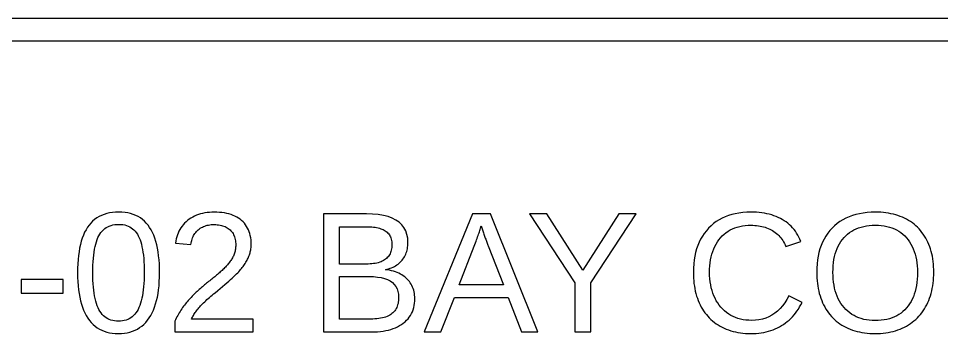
# Model space of a CAD drawing. Extents: x -27 to 133, y -77 to 15.
# Drawn here: x 33.37 to 45.7, y -14.81 to -10.6 of the extents above; entities that cross this region are included whole.
import ezdxf

# ---------------------------------------------------------------- set-up
doc = ezdxf.new("R2010")
doc.units = 0
doc.layers.get('0').update_dxf_attribs({"linetype": 'CONTINUOUS'})

msp = doc.modelspace()

# ---------------------------------------------------------------- linework, layer by layer
for points in [[(46, -10.6), (17.4906, -10.6)], [(17.4931, -10.9), (46, -10.9)]]:
    msp.add_lwpolyline(points)
for points in [[(34.7485, -14.81), (34.788, -14.8063), (34.8259, -14.8001), (34.8623, -14.7915), (34.897, -14.7804), (34.9302, -14.7669), (34.9619, -14.7509), (34.9919, -14.7324), (35.0204, -14.7115), (35.0473, -14.6881), (35.0727, -14.6622), (35.0965, -14.6339), (35.1187, -14.6031), (35.1393, -14.57), (35.1582, -14.5346), (35.1756, -14.4971), (35.1912, -14.4573), (35.2052, -14.4154), (35.2176, -14.3712), (35.2283, -14.3248), (35.2374, -14.2762), (35.2448, -14.2254), (35.2506, -14.1723), (35.2547, -14.1171), (35.2572, -14.0597), (35.258, -14), (35.2572, -13.9394), (35.2549, -13.8811), (35.2509, -13.8251), (35.2454, -13.7715), (35.2384, -13.7201), (35.2297, -13.6712), (35.2195, -13.6245), (35.2078, -13.5802), (35.1944, -13.5382), (35.1795, -13.4985), (35.1631, -13.4612), (35.145, -13.4262), (35.1254, -13.3936), (35.1041, -13.3633), (35.0811, -13.3354), (35.0564, -13.31), (35.03, -13.2869), (35.0018, -13.2663), (34.9719, -13.2482), (34.9403, -13.2324), (34.9069, -13.2191), (34.8718, -13.2082), (34.835, -13.1997), (34.7965, -13.1936), (34.7562, -13.19), (34.7142, -13.1888), (34.6711, -13.19), (34.6297, -13.1936), (34.5902, -13.1996), (34.5525, -13.208), (34.5166, -13.2188), (34.4826, -13.2319), (34.4503, -13.2475), (34.4199, -13.2655), (34.3913, -13.2859), (34.3646, -13.3086), (34.3396, -13.3338), (34.3165, -13.3614), (34.2952, -13.3913), (34.2756, -13.4237), (34.2575, -13.4584), (34.241, -13.4956), (34.2261, -13.5352), (34.2128, -13.5772), (34.201, -13.6216), (34.1908, -13.6685), (34.1822, -13.7177), (34.1751, -13.7693), (34.1696, -13.8234), (34.1657, -13.8798), (34.1634, -13.9387), (34.1626, -14), (34.1634, -14.06), (34.1658, -14.1177), (34.1699, -14.1732), (34.1755, -14.2264), (34.1828, -14.2774), (34.1917, -14.3261), (34.2022, -14.3726), (34.2143, -14.4168), (34.228, -14.4588), (34.2434, -14.4985), (34.2603, -14.536), (34.2789, -14.5712), (34.2991, -14.6042), (34.3209, -14.6348), (34.3443, -14.663), (34.3693, -14.6887), (34.3959, -14.712), (34.4241, -14.7328), (34.4539, -14.7512), (34.4854, -14.7671), (34.5184, -14.7806), (34.553, -14.7916), (34.5892, -14.8002), (34.627, -14.8063), (34.6665, -14.81), (34.7075, -14.8112)], [(36.5068, -14.6176), (35.6844, -14.6176), (35.6898, -14.6056), (35.6957, -14.5934), (35.7021, -14.5812), (35.7091, -14.5689), (35.7165, -14.5565), (35.7244, -14.544), (35.7329, -14.5315), (35.7418, -14.5189), (35.7512, -14.5062), (35.7612, -14.4935), (35.7716, -14.4807), (35.7826, -14.4678), (35.794, -14.4548), (35.806, -14.4417), (35.8187, -14.4284), (35.8319, -14.4147), (35.8458, -14.4009), (35.8603, -14.3868), (35.8755, -14.3724), (35.8912, -14.3579), (35.9076, -14.343), (35.9246, -14.3279), (35.9422, -14.3126), (35.9604, -14.2971), (35.9793, -14.2812), (35.9988, -14.2652), (36.0339, -14.2365), (36.0672, -14.209), (36.0987, -14.1827), (36.1284, -14.1576), (36.1563, -14.1336), (36.1825, -14.1108), (36.2068, -14.0892), (36.2294, -14.0688), (36.2502, -14.0495), (36.2692, -14.0315), (36.2864, -14.0146), (36.3018, -13.9989), (36.3154, -13.9843), (36.3279, -13.9704), (36.34, -13.9565), (36.3515, -13.9425), (36.3625, -13.9286), (36.3731, -13.9146), (36.3832, -13.9007), (36.3928, -13.8867), (36.4019, -13.8728), (36.4105, -13.8588), (36.4187, -13.8449), (36.4263, -13.831), (36.4335, -13.817), (36.4402, -13.8031), (36.4464, -13.7891), (36.4521, -13.7752), (36.4573, -13.7612), (36.462, -13.7472), (36.4663, -13.7332), (36.47, -13.7192), (36.4732, -13.7051), (36.4759, -13.6911), (36.4782, -13.677), (36.4799, -13.663), (36.4812, -13.6489), (36.4819, -13.6348), (36.4822, -13.6207), (36.4814, -13.5894), (36.4791, -13.5592), (36.4753, -13.5302), (36.47, -13.5023), (36.4632, -13.4754), (36.4549, -13.4498), (36.445, -13.4252), (36.4336, -13.4017), (36.4207, -13.3794), (36.4063, -13.3582), (36.3904, -13.3381), (36.373, -13.3191), (36.354, -13.3012), (36.3337, -13.2846), (36.312, -13.2693), (36.289, -13.2553), (36.2648, -13.2427), (36.2392, -13.2314), (36.2123, -13.2214), (36.1841, -13.2127), (36.1546, -13.2054), (36.1238, -13.1994), (36.0917, -13.1948), (36.0583, -13.1915), (36.0236, -13.1895), (35.9876, -13.1888), (35.9547, -13.1895), (35.9227, -13.1914), (35.8916, -13.1948), (35.8615, -13.1994), (35.8323, -13.2053), (35.804, -13.2126), (35.7767, -13.2212), (35.7503, -13.2312), (35.7248, -13.2424), (35.7003, -13.255), (35.6767, -13.2689), (35.6541, -13.2841), (35.6323, -13.3007), (35.6118, -13.3184), (35.5926, -13.337), (35.5747, -13.3564), (35.5583, -13.3769), (35.5432, -13.3982), (35.5295, -13.4204), (35.5171, -13.4436), (35.5061, -13.4676), (35.4965, -13.4926), (35.4883, -13.5185), (35.4814, -13.5453), (35.4759, -13.573), (35.4718, -13.6017), (35.6777, -13.6207), (35.6803, -13.6016), (35.6838, -13.5831), (35.688, -13.5654), (35.6931, -13.5482), (35.699, -13.5318), (35.7057, -13.516), (35.7133, -13.5009), (35.7216, -13.4865), (35.7308, -13.4727), (35.7408, -13.4596), (35.7515, -13.4472), (35.7631, -13.4354), (35.7756, -13.4243), (35.7887, -13.414), (35.8023, -13.4045), (35.8164, -13.3958), (35.8311, -13.3879), (35.8464, -13.3809), (35.8622, -13.3747), (35.8785, -13.3693), (35.8953, -13.3647), (35.9127, -13.361), (35.9306, -13.3581), (35.9491, -13.356), (35.9681, -13.3548), (35.9876, -13.3544), (36.0081, -13.3548), (36.0279, -13.3561), (36.0469, -13.3582), (36.0653, -13.3612), (36.083, -13.365), (36.0999, -13.3696), (36.1162, -13.3752), (36.1318, -13.3815), (36.1466, -13.3887), (36.1608, -13.3968), (36.1743, -13.4057), (36.187, -13.4154), (36.1991, -13.426), (36.2103, -13.4374), (36.2207, -13.4494), (36.2301, -13.4621), (36.2387, -13.4756), (36.2463, -13.4897), (36.2531, -13.5045), (36.259, -13.52), (36.2639, -13.5362), (36.268, -13.553), (36.2711, -13.5706), (36.2734, -13.5889), (36.2747, -13.6078), (36.2752, -13.6274), (36.2749, -13.6421), (36.2741, -13.6565), (36.2728, -13.6707), (36.271, -13.6847), (36.2686, -13.6984), (36.2657, -13.7119), (36.2623, -13.7252), (36.2584, -13.7382), (36.254, -13.751), (36.249, -13.7635), (36.2435, -13.7758), (36.2375, -13.7879), (36.231, -13.7997), (36.224, -13.8114), (36.2167, -13.823), (36.2091, -13.8345), (36.2012, -13.8459), (36.1929, -13.8573), (36.1843, -13.8685), (36.1754, -13.8797), (36.1662, -13.8908), (36.1566, -13.9019), (36.1467, -13.9128), (36.1365, -13.9237), (36.126, -13.9345), (36.1151, -13.9452), (36.104, -13.9559), (36.0927, -13.9665), (36.0812, -13.9772), (36.0694, -13.9879), (36.0575, -13.9985), (36.0454, -14.0092), (36.033, -14.0199), (36.0204, -14.0306), (36.0077, -14.0412), (35.9947, -14.0519), (35.9815, -14.0626), (35.9682, -14.0732), (35.9546, -14.0839), (35.9409, -14.0947), (35.9272, -14.1055), (35.9134, -14.1166), (35.8997, -14.1277), (35.8859, -14.139), (35.8721, -14.1505), (35.8583, -14.162), (35.8445, -14.1737), (35.8306, -14.1856), (35.8167, -14.1976), (35.8028, -14.2097), (35.7889, -14.222), (35.775, -14.2344), (35.7611, -14.247), (35.7473, -14.2598), (35.7336, -14.2729), (35.72, -14.2861), (35.7065, -14.2996), (35.6931, -14.3133), (35.6798, -14.3273), (35.6666, -14.3415), (35.6535, -14.3559), (35.6405, -14.3705), (35.6276, -14.3853), (35.6148, -14.4004), (35.6021, -14.4157), (35.5896, -14.4313), (35.5774, -14.4472), (35.5655, -14.4635), (35.5539, -14.4802), (35.5426, -14.4973), (35.5316, -14.5147), (35.5209, -14.5324), (35.5105, -14.5506), (35.5003, -14.5691), (35.4905, -14.588), (35.481, -14.6072), (35.4718, -14.6268), (35.4628, -14.6467), (35.4628, -14.7888), (36.5068, -14.7888)], [(43.1901, -14.8106), (43.2249, -14.8087), (43.2591, -14.8055), (43.2925, -14.8011), (43.3253, -14.7955), (43.3574, -14.7886), (43.3889, -14.7804), (43.4197, -14.771), (43.4498, -14.7603), (43.4793, -14.7483), (43.5081, -14.7351), (43.5362, -14.7206), (43.5636, -14.7049), (43.5903, -14.688), (43.616, -14.6699), (43.6407, -14.6507), (43.6646, -14.6303), (43.6875, -14.6087), (43.7095, -14.5861), (43.7305, -14.5622), (43.7506, -14.5372), (43.7698, -14.5111), (43.7881, -14.4838), (43.8054, -14.4553), (43.8217, -14.4257), (43.8372, -14.395), (43.6626, -14.3077), (43.636, -14.3562), (43.6075, -14.4008), (43.5769, -14.4416), (43.5445, -14.4784), (43.5101, -14.5114), (43.4737, -14.5405), (43.4354, -14.5657), (43.3952, -14.5871), (43.353, -14.6045), (43.3088, -14.6181), (43.2627, -14.6278), (43.2147, -14.6336), (43.1647, -14.6355), (43.1256, -14.6345), (43.0877, -14.6314), (43.0511, -14.6262), (43.0158, -14.6189), (42.9817, -14.6095), (42.9489, -14.598), (42.9173, -14.5845), (42.8871, -14.5688), (42.8581, -14.5511), (42.8303, -14.5313), (42.8038, -14.5094), (42.7786, -14.4854), (42.7546, -14.4593), (42.7322, -14.4315), (42.7116, -14.4024), (42.6927, -14.3719), (42.6757, -14.3401), (42.6604, -14.307), (42.647, -14.2725), (42.6353, -14.2366), (42.6255, -14.1994), (42.6174, -14.1609), (42.6111, -14.121), (42.6066, -14.0798), (42.6039, -14.0372), (42.603, -13.9933), (42.6039, -13.9489), (42.6065, -13.906), (42.6108, -13.8646), (42.6168, -13.8247), (42.6245, -13.7862), (42.634, -13.7493), (42.6452, -13.7138), (42.6581, -13.6797), (42.6727, -13.6472), (42.6891, -13.6161), (42.7072, -13.5865), (42.727, -13.5584), (42.7485, -13.5317), (42.7715, -13.5068), (42.796, -13.4839), (42.8218, -13.463), (42.849, -13.4441), (42.8776, -13.4271), (42.9075, -13.4122), (42.9389, -13.3992), (42.9716, -13.3883), (43.0057, -13.3793), (43.0411, -13.3723), (43.078, -13.3673), (43.1162, -13.3643), (43.1558, -13.3633), (43.1812, -13.3638), (43.206, -13.3651), (43.2303, -13.3672), (43.2541, -13.3702), (43.2773, -13.3741), (43.3, -13.3788), (43.3222, -13.3844), (43.3438, -13.3909), (43.3649, -13.3982), (43.3854, -13.4064), (43.4055, -13.4154), (43.4249, -13.4253), (43.4439, -13.4361), (43.4622, -13.4477), (43.4797, -13.46), (43.4964, -13.4731), (43.5123, -13.487), (43.5274, -13.5016), (43.5418, -13.517), (43.5553, -13.5332), (43.5681, -13.5502), (43.5801, -13.5679), (43.5913, -13.5864), (43.6017, -13.6056), (43.6113, -13.6256), (43.6201, -13.6464), (43.8226, -13.5793), (43.8099, -13.5501), (43.7961, -13.522), (43.7812, -13.495), (43.7653, -13.4692), (43.7483, -13.4445), (43.7302, -13.4209), (43.7111, -13.3984), (43.691, -13.3771), (43.6697, -13.3569), (43.6475, -13.3378), (43.6241, -13.3198), (43.5997, -13.303), (43.5742, -13.2873), (43.5478, -13.2727), (43.5203, -13.2593), (43.4919, -13.2471), (43.4624, -13.236), (43.432, -13.2261), (43.4006, -13.2173), (43.3683, -13.2098), (43.3349, -13.2034), (43.3006, -13.1981), (43.2653, -13.194), (43.229, -13.1911), (43.1918, -13.1894), (43.1535, -13.1888), (43.099, -13.1901), (43.0464, -13.1939), (42.9956, -13.2002), (42.9466, -13.209), (42.8996, -13.2204), (42.8543, -13.2343), (42.8109, -13.2508), (42.7694, -13.2697), (42.7297, -13.2912), (42.6919, -13.3152), (42.656, -13.3418), (42.6219, -13.3709), (42.5896, -13.4025), (42.5595, -13.4363), (42.5318, -13.4721), (42.5065, -13.5098), (42.4836, -13.5495), (42.4631, -13.5911), (42.445, -13.6346), (42.4293, -13.68), (42.4161, -13.7274), (42.4053, -13.7767), (42.3968, -13.828), (42.3908, -13.8811), (42.3872, -13.9362), (42.386, -13.9933), (42.3865, -14.0316), (42.3881, -14.0691), (42.3908, -14.1059), (42.3946, -14.1418), (42.3995, -14.1769), (42.4054, -14.2113), (42.4124, -14.2448), (42.4205, -14.2775), (42.4297, -14.3094), (42.4399, -14.3405), (42.4513, -14.3709), (42.4637, -14.4004), (42.4772, -14.4291), (42.4917, -14.4569), (42.5072, -14.4837), (42.5237, -14.5095), (42.5411, -14.5343), (42.5595, -14.5581), (42.579, -14.5809), (42.5994, -14.6027), (42.6207, -14.6234), (42.6431, -14.6432), (42.6664, -14.662), (42.6908, -14.6797), (42.7161, -14.6965), (42.7423, -14.7122), (42.7695, -14.7268), (42.7974, -14.7403), (42.8261, -14.7526), (42.8555, -14.7637), (42.8857, -14.7737), (42.9167, -14.7825), (42.9484, -14.7901), (42.9808, -14.7966), (43.0141, -14.8018), (43.0481, -14.8059), (43.0828, -14.8089), (43.1184, -14.8106), (43.1547, -14.8112)], [(44.8507, -14.8106), (44.8866, -14.8088), (44.9217, -14.8059), (44.9561, -14.8018), (44.9897, -14.7965), (45.0226, -14.79), (45.0547, -14.7823), (45.086, -14.7735), (45.1166, -14.7635), (45.1465, -14.7523), (45.1755, -14.7399), (45.2039, -14.7264), (45.2314, -14.7116), (45.2582, -14.6958), (45.2839, -14.6789), (45.3087, -14.6611), (45.3324, -14.6422), (45.3553, -14.6223), (45.3771, -14.6014), (45.398, -14.5794), (45.4179, -14.5564), (45.4368, -14.5325), (45.4548, -14.5074), (45.4717, -14.4814), (45.4877, -14.4544), (45.5028, -14.4263), (45.5168, -14.3974), (45.5296, -14.3677), (45.5414, -14.3373), (45.552, -14.3062), (45.5615, -14.2743), (45.5699, -14.2417), (45.5772, -14.2084), (45.5833, -14.1744), (45.5884, -14.1396), (45.5923, -14.1041), (45.5951, -14.0679), (45.5968, -14.031), (45.5973, -13.9933), (45.5968, -13.9555), (45.5951, -13.9184), (45.5924, -13.8822), (45.5885, -13.8467), (45.5835, -13.812), (45.5774, -13.7781), (45.5702, -13.7449), (45.5619, -13.7126), (45.5525, -13.681), (45.542, -13.6502), (45.5304, -13.6202), (45.5177, -13.591), (45.5039, -13.5625), (45.489, -13.535), (45.4732, -13.5085), (45.4563, -13.483), (45.4385, -13.4585), (45.4197, -13.435), (45.3999, -13.4126), (45.3791, -13.3912), (45.3573, -13.3709), (45.3346, -13.3515), (45.3108, -13.3332), (45.2861, -13.3159), (45.2604, -13.2997), (45.2337, -13.2845), (45.2061, -13.2703), (45.1778, -13.2573), (45.1487, -13.2454), (45.1188, -13.2346), (45.0883, -13.225), (45.0569, -13.2165), (45.0248, -13.2092), (44.9919, -13.2029), (44.9583, -13.1979), (44.924, -13.1939), (44.8888, -13.1911), (44.853, -13.1894), (44.8163, -13.1888), (44.7605, -13.1901), (44.7066, -13.1938), (44.6546, -13.2001), (44.6045, -13.209), (44.5563, -13.2203), (44.5101, -13.2342), (44.4657, -13.2506), (44.4233, -13.2695), (44.3828, -13.291), (44.3443, -13.3149), (44.3076, -13.3414), (44.2729, -13.3704), (44.2401, -13.402), (44.2095, -13.4357), (44.1813, -13.4714), (44.1556, -13.5091), (44.1323, -13.5487), (44.1115, -13.5903), (44.0931, -13.6339), (44.0772, -13.6794), (44.0637, -13.7268), (44.0527, -13.7762), (44.0441, -13.8275), (44.038, -13.8808), (44.0343, -13.9361), (44.0331, -13.9933), (44.0337, -14.0311), (44.0353, -14.0682), (44.038, -14.1046), (44.0419, -14.1403), (44.0468, -14.1752), (44.0529, -14.2094), (44.06, -14.2428), (44.0683, -14.2755), (44.0776, -14.3075), (44.088, -14.3387), (44.0996, -14.3692), (44.1122, -14.399), (44.126, -14.428), (44.1407, -14.4561), (44.1565, -14.4832), (44.1733, -14.5093), (44.191, -14.5343), (44.2097, -14.5583), (44.2295, -14.5812), (44.2502, -14.6031), (44.2718, -14.624), (44.2945, -14.6438), (44.3182, -14.6626), (44.3428, -14.6804), (44.3684, -14.6971), (44.3951, -14.7128), (44.4226, -14.7273), (44.4509, -14.7407), (44.4799, -14.7529), (44.5098, -14.764), (44.5405, -14.7739), (44.5719, -14.7827), (44.6042, -14.7902), (44.6372, -14.7966), (44.671, -14.8019), (44.7056, -14.806), (44.741, -14.8089), (44.7771, -14.8106), (44.8141, -14.8112)], [(38.1281, -14.7881), (38.168, -14.7861), (38.2064, -14.7826), (38.2435, -14.7778), (38.2791, -14.7715), (38.3133, -14.7639), (38.3461, -14.7549), (38.3775, -14.7446), (38.4074, -14.7328), (38.436, -14.7196), (38.4631, -14.7051), (38.4888, -14.6892), (38.5131, -14.6719), (38.5358, -14.6534), (38.5566, -14.6337), (38.5757, -14.613), (38.5929, -14.5911), (38.6083, -14.5681), (38.6219, -14.5441), (38.6337, -14.5189), (38.6437, -14.4926), (38.6519, -14.4652), (38.6582, -14.4367), (38.6627, -14.4071), (38.6655, -14.3764), (38.6664, -14.3446), (38.6658, -14.3207), (38.664, -14.2974), (38.661, -14.2747), (38.6567, -14.2527), (38.6513, -14.2313), (38.6447, -14.2106), (38.6369, -14.1905), (38.6278, -14.171), (38.6176, -14.1522), (38.6061, -14.134), (38.5935, -14.1165), (38.5796, -14.0996), (38.5646, -14.0834), (38.5484, -14.0679), (38.5312, -14.0534), (38.513, -14.0399), (38.4937, -14.0274), (38.4735, -14.0158), (38.4522, -14.0051), (38.4299, -13.9954), (38.4066, -13.9867), (38.3823, -13.9789), (38.3569, -13.9721), (38.3306, -13.9663), (38.3032, -13.9614), (38.2748, -13.9575), (38.2964, -13.9521), (38.3173, -13.946), (38.3374, -13.9392), (38.3568, -13.9316), (38.3753, -13.9233), (38.3931, -13.9142), (38.4102, -13.9044), (38.4265, -13.8938), (38.442, -13.8825), (38.4567, -13.8705), (38.4707, -13.8577), (38.4839, -13.8442), (38.4963, -13.8299), (38.5079, -13.815), (38.5186, -13.7996), (38.5283, -13.7837), (38.5371, -13.7672), (38.545, -13.7502), (38.5519, -13.7326), (38.558, -13.7145), (38.5631, -13.6959), (38.5672, -13.6768), (38.5705, -13.6571), (38.5728, -13.6369), (38.5742, -13.6162), (38.5746, -13.595), (38.5714, -13.5384), (38.5615, -13.4863), (38.5451, -13.4387), (38.5221, -13.3957), (38.4925, -13.3572), (38.4564, -13.3232), (38.4137, -13.2938), (38.3645, -13.2689), (38.3086, -13.2485), (38.2462, -13.2327), (38.1773, -13.2213), (38.1018, -13.2146), (38.0197, -13.2123), (37.4468, -13.2123), (37.4468, -14.7888), (38.0868, -14.7888)], [(39.1946, -14.3278), (39.9129, -14.3278), (40.0931, -14.7888), (40.3113, -14.7888), (39.678, -13.2123), (39.4352, -13.2123), (38.7918, -14.7888), (39.0133, -14.7888)], [(41.0152, -14.1354), (41.6238, -13.2123), (41.3889, -13.2123), (40.9111, -13.9631), (40.4311, -13.2123), (40.1961, -13.2123), (40.8026, -14.1354), (40.8026, -14.7888), (41.0152, -14.7888)], [(34.6828, -14.6458), (34.6569, -14.6431), (34.6323, -14.6385), (34.6087, -14.632), (34.5863, -14.6237), (34.5651, -14.6136), (34.545, -14.6016), (34.526, -14.5878), (34.5082, -14.5722), (34.4916, -14.5547), (34.4761, -14.5354), (34.4617, -14.5142), (34.4485, -14.4912), (34.4363, -14.4662), (34.4251, -14.4391), (34.4149, -14.4098), (34.4056, -14.3784), (34.3974, -14.3449), (34.3901, -14.3093), (34.3837, -14.2715), (34.3784, -14.2316), (34.374, -14.1895), (34.3706, -14.1453), (34.3682, -14.099), (34.3667, -14.0506), (34.3662, -14), (34.3667, -13.948), (34.3681, -13.8982), (34.3705, -13.8508), (34.3739, -13.8057), (34.3782, -13.7628), (34.3835, -13.7223), (34.3897, -13.6841), (34.3969, -13.6482), (34.4051, -13.6146), (34.4142, -13.5833), (34.4243, -13.5543), (34.4353, -13.5276), (34.4473, -13.5032), (34.4604, -13.4809), (34.4748, -13.4603), (34.4904, -13.4415), (34.5072, -13.4246), (34.5252, -13.4094), (34.5445, -13.396), (34.565, -13.3843), (34.5868, -13.3745), (34.6098, -13.3665), (34.6341, -13.3602), (34.6595, -13.3557), (34.6863, -13.3531), (34.7142, -13.3522), (34.7415, -13.3531), (34.7676, -13.3558), (34.7924, -13.3603), (34.8161, -13.3667), (34.8385, -13.3748), (34.8597, -13.3848), (34.8797, -13.3966), (34.8985, -13.4102), (34.9161, -13.4256), (34.9325, -13.4429), (34.9477, -13.4619), (34.9616, -13.4828), (34.9744, -13.5054), (34.986, -13.5301), (34.9968, -13.5571), (35.0066, -13.5862), (35.0154, -13.6176), (35.0234, -13.6512), (35.0304, -13.687), (35.0364, -13.725), (35.0416, -13.7653), (35.0458, -13.8078), (35.049, -13.8525), (35.0514, -13.8994), (35.0528, -13.9486), (35.0532, -14), (35.0528, -14.0496), (35.0513, -14.0972), (35.0488, -14.1428), (35.0454, -14.1863), (35.041, -14.2279), (35.0356, -14.2674), (35.0292, -14.305), (35.0219, -14.3405), (35.0136, -14.374), (35.0042, -14.4055), (34.994, -14.4349), (34.9827, -14.4624), (34.9704, -14.4879), (34.9571, -14.5114), (34.9427, -14.533), (34.9272, -14.5527), (34.9105, -14.5706), (34.8927, -14.5866), (34.8738, -14.6007), (34.8537, -14.6129), (34.8325, -14.6232), (34.8102, -14.6317), (34.7868, -14.6383), (34.7622, -14.643), (34.7365, -14.6458), (34.7097, -14.6467)], [(37.6605, -13.3835), (38.0197, -13.3835), (38.0447, -13.3838), (38.0688, -13.3848), (38.0919, -13.3864), (38.1141, -13.3887), (38.1355, -13.3916), (38.1558, -13.3952), (38.1753, -13.3994), (38.1938, -13.4042), (38.2114, -13.4098), (38.2281, -13.4159), (38.2438, -13.4227), (38.2586, -13.4302), (38.2725, -13.4383), (38.2854, -13.4472), (38.2973, -13.4569), (38.3082, -13.4675), (38.318, -13.4789), (38.3268, -13.4912), (38.3345, -13.5044), (38.3412, -13.5184), (38.3469, -13.5333), (38.3515, -13.5491), (38.3552, -13.5657), (38.3577, -13.5832), (38.3593, -13.6015), (38.3598, -13.6207), (38.3593, -13.6408), (38.3578, -13.66), (38.3553, -13.6785), (38.3518, -13.6961), (38.3473, -13.7129), (38.3418, -13.7289), (38.3353, -13.7441), (38.3278, -13.7585), (38.3193, -13.7721), (38.3098, -13.7848), (38.2993, -13.7968), (38.2878, -13.8079), (38.2753, -13.8182), (38.2618, -13.8277), (38.2473, -13.8365), (38.2317, -13.8445), (38.2151, -13.8517), (38.1975, -13.8582), (38.1789, -13.8639), (38.1592, -13.8688), (38.1385, -13.873), (38.1168, -13.8764), (38.0941, -13.8791), (38.0703, -13.881), (38.0455, -13.8821), (38.0197, -13.8825), (37.6605, -13.8825)], [(39.4609, -13.6431), (39.4692, -13.621), (39.4771, -13.5996), (39.4848, -13.5787), (39.4921, -13.5585), (39.4991, -13.539), (39.5058, -13.52), (39.5122, -13.5017), (39.5182, -13.484), (39.5239, -13.4669), (39.5294, -13.4504), (39.5345, -13.4346), (39.5392, -13.4193), (39.5437, -13.4047), (39.5538, -13.3734), (39.584, -13.4663), (39.5888, -13.4811), (39.5936, -13.4958), (39.5984, -13.5101), (39.6033, -13.5243), (39.6081, -13.5382), (39.6129, -13.5518), (39.6177, -13.5653), (39.6225, -13.5785), (39.6274, -13.5914), (39.6322, -13.6041), (39.637, -13.6166), (39.6418, -13.6288), (39.6466, -13.6408), (39.8492, -14.1611), (39.2595, -14.1611)], [(44.774, -14.6367), (44.7352, -14.6337), (44.6979, -14.6285), (44.6619, -14.6213), (44.6272, -14.612), (44.594, -14.6007), (44.5621, -14.5873), (44.5316, -14.5719), (44.5024, -14.5544), (44.4746, -14.5348), (44.4482, -14.5132), (44.4232, -14.4895), (44.3995, -14.4638), (44.3774, -14.4363), (44.3571, -14.4074), (44.3385, -14.377), (44.3218, -14.3451), (44.3067, -14.3118), (44.2935, -14.2771), (44.282, -14.2409), (44.2723, -14.2033), (44.2643, -14.1642), (44.2581, -14.1236), (44.2537, -14.0816), (44.251, -14.0382), (44.2502, -13.9933), (44.251, -13.9481), (44.2537, -13.9045), (44.258, -13.8625), (44.2641, -13.822), (44.272, -13.7832), (44.2816, -13.7459), (44.293, -13.7102), (44.3061, -13.676), (44.3209, -13.6435), (44.3376, -13.6125), (44.3559, -13.583), (44.376, -13.5552), (44.3979, -13.5289), (44.4213, -13.5044), (44.4462, -13.4819), (44.4726, -13.4613), (44.5004, -13.4427), (44.5297, -13.4261), (44.5604, -13.4114), (44.5926, -13.3986), (44.6263, -13.3878), (44.6614, -13.379), (44.6979, -13.3722), (44.7359, -13.3673), (44.7754, -13.3643), (44.8163, -13.3633), (44.8569, -13.3643), (44.8961, -13.3673), (44.9338, -13.3723), (44.9701, -13.3792), (45.0049, -13.3882), (45.0384, -13.3991), (45.0703, -13.412), (45.1009, -13.4269), (45.13, -13.4438), (45.1576, -13.4627), (45.1839, -13.4835), (45.2087, -13.5064), (45.232, -13.5312), (45.2538, -13.5578), (45.2738, -13.5858), (45.2921, -13.6154), (45.3086, -13.6464), (45.3234, -13.679), (45.3365, -13.713), (45.3478, -13.7486), (45.3574, -13.7856), (45.3652, -13.8242), (45.3713, -13.8642), (45.3757, -13.9057), (45.3783, -13.9488), (45.3791, -13.9933), (45.3783, -14.0398), (45.3757, -14.0847), (45.3714, -14.1279), (45.3653, -14.1695), (45.3575, -14.2094), (45.348, -14.2476), (45.3368, -14.2843), (45.3238, -14.3192), (45.3092, -14.3526), (45.2927, -14.3843), (45.2746, -14.4143), (45.2547, -14.4427), (45.2331, -14.4694), (45.2099, -14.4943), (45.1852, -14.5172), (45.159, -14.5381), (45.1312, -14.5571), (45.102, -14.574), (45.0713, -14.589), (45.0391, -14.6019), (45.0053, -14.6129), (44.9701, -14.6218), (44.9333, -14.6288), (44.8951, -14.6338), (44.8553, -14.6368), (44.8141, -14.6378)], [(37.6605, -14.0492), (38.0588, -14.0492), (38.1167, -14.0509), (38.17, -14.0558), (38.2187, -14.0641), (38.2627, -14.0756), (38.3021, -14.0904), (38.3369, -14.1086), (38.367, -14.13), (38.3925, -14.1547), (38.4133, -14.1828), (38.4296, -14.2141), (38.4412, -14.2487), (38.4481, -14.2866), (38.4504, -14.3278), (38.4499, -14.3496), (38.4483, -14.3706), (38.4457, -14.3906), (38.442, -14.4099), (38.4372, -14.4283), (38.4314, -14.4458), (38.4245, -14.4625), (38.4165, -14.4784), (38.4075, -14.4934), (38.3975, -14.5075), (38.3863, -14.5208), (38.3742, -14.5333), (38.3609, -14.5449), (38.3465, -14.5557), (38.3309, -14.5656), (38.3139, -14.5746), (38.2958, -14.5828), (38.2763, -14.5901), (38.2556, -14.5966), (38.2337, -14.6022), (38.2105, -14.6069), (38.186, -14.6108), (38.1603, -14.6138), (38.1333, -14.6159), (38.1051, -14.6172), (38.0756, -14.6176), (37.6605, -14.6176)], [(33.9712, -14.0906), (33.4118, -14.0906), (33.4118, -14.2697), (33.9712, -14.2697)]]:
    msp.add_lwpolyline(points, close=True)

doc.saveas('drawing.dxf')
